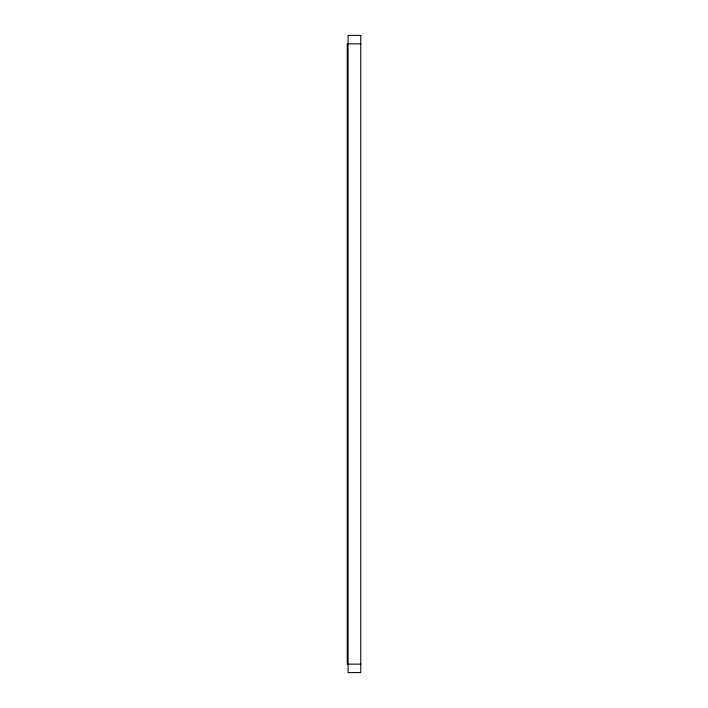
<?xml version="1.0" encoding="UTF-8"?>
<svg xmlns="http://www.w3.org/2000/svg" width="708" height="708" viewBox="0 0 708 708"><rect width="100%" height="100%" fill="white"/><g stroke="black" fill="none" stroke-linecap="round" stroke-linejoin="round"><path stroke-width="1.06" d="M348.079 43.861L360.77 43.861M348.079 664.139L360.77 664.139M347.23 43.861L347.23 664.139M360.77 35.4L348.079 35.4L348.079 672.6L360.77 672.6L360.77 35.4"/></g></svg>
